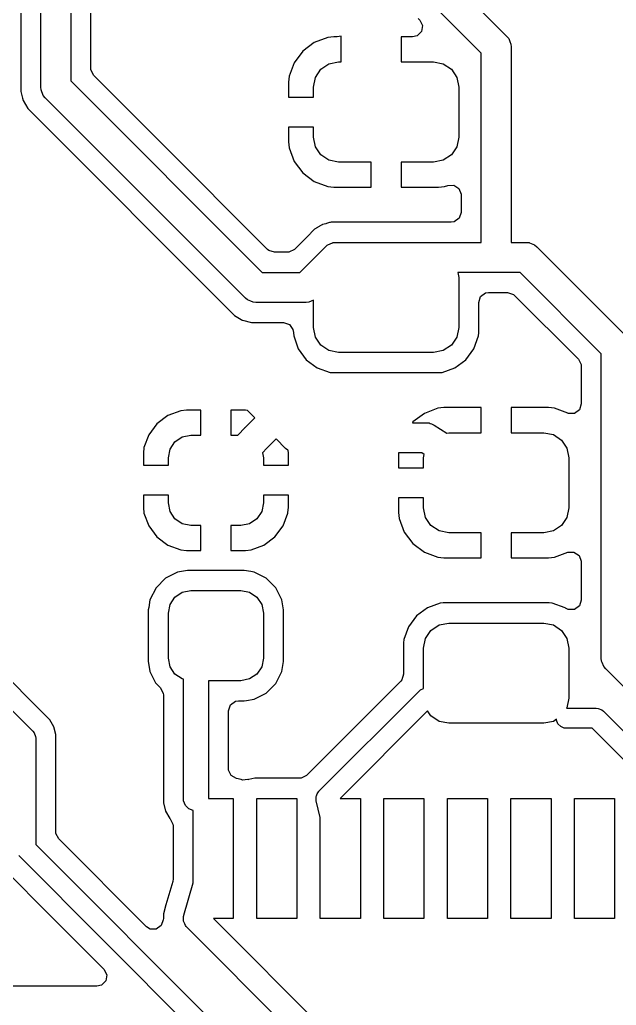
# Model space of a CAD drawing. Header units: millimetres. Extents: x 103.8 to 193.7, y -116.2 to -61.3.
# Drawn here: x 144.74 to 150.7, y -82.16 to -72.33 of the extents above; entities that cross this region are included whole.
import ezdxf

# ---------------------------------------------------------------- set-up
doc = ezdxf.new("R2010")
doc.units = ezdxf.units.MM
doc.layers.add('F.Cu', color=13, linetype='CONTINUOUS', true_color=0xc83434)

msp = doc.modelspace()

# ---------------------------------------------------------------- linework, layer by layer
at = {"layer": 'F.Cu', "linetype": 'CONTINUOUS'}
for p, q in [((144.95, -73), (144.95, -68.062132)), ((145.25, -68.062132), (145.25, -72.937868)), ((144.7495, -68.18619), (144.7495, -73.046143)), ((149.15, -72.037868), (149.606066, -72.493934)), ((145.4505, -72.81381), (145.4505, -72.140151)), ((149.35, -72.662132), (148.893934, -72.206066)), ((148.71953, -72.315212), (148.735316, -72.330998)), ((148.735316, -72.330998), (148.763092, -72.385513)), ((148.763092, -72.385513), (148.753521, -72.445945)), ((147.95, -72.490635), (147.910994, -72.5)), ((147.95, -72.75), (147.95, -72.490635)), ((148.710256, -72.48921), (148.665311, -72.5)), ((148.753521, -72.445945), (148.710256, -72.48921)), ((149.606066, -72.493934), (149.624721, -72.516665)), ((147.682909, -72.556647), (147.567815, -72.642807)), ((147.682911, -72.556646), (147.682909, -72.556647)), ((147.817618, -72.506403), (147.682911, -72.556646)), ((147.817629, -72.506401), (147.817618, -72.506403)), ((147.877176, -72.5), (147.817629, -72.506401)), ((147.910994, -72.5), (147.877176, -72.5)), ((148.550001, -72.5), (148.55, -72.500001)), ((148.55, -72.500001), (148.55, -72.75)), ((148.665311, -72.5), (148.550001, -72.5)), ((149.624721, -72.516665), (149.636757, -72.545724)), ((149.636757, -72.545724), (149.647118, -72.570736)), ((149.647118, -72.570736), (149.65, -72.6)), ((147.567807, -72.642815), (147.481647, -72.757909)), ((147.567815, -72.642807), (147.567807, -72.642815)), ((149.35, -74.55), (149.35, -72.662132)), ((149.65, -72.6), (149.65, -74.55)), ((147.481646, -72.757911), (147.431403, -72.892618)), ((147.481647, -72.757909), (147.481646, -72.757911)), ((147.748223, -72.823223), (147.829329, -72.76903)), ((147.829329, -72.76903), (147.925, -72.75)), ((147.925, -72.75), (147.95, -72.75)), ((148.55, -72.75), (148.875, -72.75)), ((148.875, -72.75), (148.970671, -72.76903)), ((148.970671, -72.76903), (149.051777, -72.823223)), ((145.451719, -72.829297), (145.4505, -72.81381)), ((145.479496, -72.883814), (145.451719, -72.829297)), ((146.143506, -73.547824), (145.479496, -72.883814)), ((147.69403, -72.904329), (147.748223, -72.823223)), ((149.051777, -72.823223), (149.10597, -72.904329)), ((145.25, -72.937868), (147.162132, -74.85)), ((147.431401, -72.892629), (147.425, -72.952175)), ((147.425, -72.952175), (147.425, -73.099999)), ((147.431403, -72.892618), (147.431401, -72.892629)), ((147.675, -73), (147.69403, -72.904329)), ((149.10597, -72.904329), (149.125, -73)), ((144.7495, -73.046143), (144.766534, -73.109717)), ((144.952882, -73.029263), (144.95, -73)), ((144.975279, -73.083335), (144.952882, -73.029263)), ((144.993934, -73.106066), (144.975279, -73.083335)), ((147.675, -73.1), (147.675, -73)), ((149.125, -73), (149.125, -73.5)), ((144.766534, -73.109717), (144.773081, -73.134149)), ((144.773081, -73.134149), (144.773386, -73.135288)), ((144.773386, -73.135288), (144.81953, -73.215212)), ((146.993934, -75.106066), (144.993934, -73.106066)), ((147.425, -73.099999), (147.425001, -73.1)), ((147.425001, -73.1), (147.675, -73.1)), ((144.81953, -73.215212), (146.884788, -75.28047)), ((147.425001, -73.4), (147.425, -73.400001)), ((147.425, -73.400001), (147.425, -73.547824)), ((147.675, -73.4), (147.425001, -73.4)), ((147.675, -73.5), (147.675, -73.4)), ((147.216186, -74.620504), (146.143506, -73.547824)), ((147.425, -73.547824), (147.424999, -73.547824)), ((147.424999, -73.547824), (147.431401, -73.60737)), ((147.69403, -73.595671), (147.675, -73.5)), ((149.125, -73.5), (149.10597, -73.595671)), ((147.431401, -73.60737), (147.431403, -73.607381)), ((147.431403, -73.607381), (147.481646, -73.742088)), ((147.748223, -73.676777), (147.69403, -73.595671)), ((147.829329, -73.73097), (147.748223, -73.676777)), ((149.051777, -73.676777), (148.970671, -73.73097)), ((149.10597, -73.595671), (149.051777, -73.676777)), ((147.481646, -73.742088), (147.481647, -73.74209)), ((147.481647, -73.74209), (147.567807, -73.857184)), ((147.925, -73.75), (147.829329, -73.73097)), ((148.25, -73.75), (147.925, -73.75)), ((148.25, -73.999999), (148.25, -73.75)), ((148.875, -73.75), (148.55, -73.75)), ((148.55, -73.75), (148.55, -73.999999)), ((148.970671, -73.73097), (148.875, -73.75)), ((147.567807, -73.857184), (147.567815, -73.857192)), ((147.567815, -73.857192), (147.682909, -73.943352)), ((147.682909, -73.943352), (147.682911, -73.943353)), ((147.682911, -73.943353), (147.817618, -73.993596)), ((147.817618, -73.993596), (147.817629, -73.993598)), ((147.817629, -73.993598), (147.877176, -74)), ((147.877176, -74), (148.249999, -74)), ((148.249999, -74), (148.25, -73.999999)), ((148.55, -73.999999), (148.550001, -74)), ((148.550001, -74), (148.922824, -74)), ((148.922824, -74), (148.98237, -73.993598)), ((148.98237, -73.993598), (148.982374, -73.993597)), ((148.982374, -73.993597), (149.015902, -73.981092)), ((149.015902, -73.981092), (149.077031, -73.978471)), ((149.077031, -73.978471), (149.128026, -74.012281)), ((149.128026, -74.012281), (149.149409, -74.069609)), ((149.149409, -74.069609), (149.1495, -74.07385)), ((149.1495, -74.07385), (149.1495, -74.2505)), ((149.1495, -74.2505), (149.130593, -74.308691)), ((147.79787, -74.3645), (147.764713, -74.373385)), ((147.802856, -74.363023), (147.79787, -74.3645)), ((147.835497, -74.35241), (147.802856, -74.363023)), ((147.839498, -74.351667), (147.835497, -74.35241)), ((147.849818, -74.350031), (147.839498, -74.351667)), ((147.853855, -74.3495), (147.849818, -74.350031)), ((147.853856, -74.3495), (147.853855, -74.3495)), ((147.888194, -74.3495), (147.853856, -74.3495)), ((147.893397, -74.349363), (147.888194, -74.3495)), ((147.927655, -74.34756), (147.893397, -74.349363)), ((147.927656, -74.34756), (147.927655, -74.34756)), ((147.927658, -74.34756), (147.927656, -74.34756)), ((147.927659, -74.34756), (147.927658, -74.34756)), ((147.931838, -74.347888), (147.927659, -74.34756)), ((147.947189, -74.3495), (147.931838, -74.347888)), ((149.0505, -74.3495), (147.947189, -74.3495)), ((149.081093, -74.344655), (149.0505, -74.3495)), ((149.130593, -74.308691), (149.081093, -74.344655)), ((147.643796, -74.46052), (147.483815, -74.620503)), ((147.647376, -74.456747), (147.643796, -74.46052)), ((147.670344, -74.431228), (147.647376, -74.456747)), ((147.673471, -74.428556), (147.670344, -74.431228)), ((147.681509, -74.422045), (147.673471, -74.428556)), ((147.68479, -74.419528), (147.681509, -74.422045)), ((147.71452, -74.402362), (147.68479, -74.419528)), ((147.718949, -74.399647), (147.71452, -74.402362)), ((147.747728, -74.38095), (147.718949, -74.399647)), ((147.75144, -74.379178), (147.747728, -74.38095)), ((147.760924, -74.374954), (147.75144, -74.379178)), ((147.764713, -74.373385), (147.760924, -74.374954)), ((147.840129, -74.565559), (147.863045, -74.554624)), ((147.863045, -74.554624), (147.867037, -74.554413)), ((147.867037, -74.554413), (147.870736, -74.552882)), ((147.870736, -74.552882), (147.9, -74.55)), ((147.9, -74.55), (149.35, -74.55)), ((149.65, -74.55), (149.8, -74.55)), ((149.8, -74.55), (149.829264, -74.552882)), ((149.829264, -74.552882), (149.833469, -74.554624)), ((149.833469, -74.554624), (149.883335, -74.575279)), ((147.227999, -74.630593), (147.216186, -74.620504)), ((147.28619, -74.6495), (147.227999, -74.630593)), ((147.413811, -74.6495), (147.28619, -74.6495)), ((147.429299, -74.648281), (147.413811, -74.6495)), ((147.483815, -74.620503), (147.429299, -74.648281)), ((147.537868, -74.85), (147.793934, -74.593934)), ((147.793934, -74.593934), (147.8077, -74.582636)), ((147.8077, -74.582636), (147.810225, -74.579831)), ((147.810225, -74.579831), (147.812359, -74.578812)), ((147.812359, -74.578812), (147.816665, -74.575279)), ((147.816665, -74.575279), (147.840129, -74.565559)), ((149.883335, -74.575279), (149.906066, -74.593934)), ((149.906066, -74.593934), (150.806066, -75.493934)), ((147.162132, -74.85), (147.537868, -74.85)), ((149.737868, -74.85), (149.115054, -74.85)), ((149.115054, -74.85), (149.125, -74.9)), ((150.55, -75.662132), (149.737868, -74.85)), ((149.125, -74.9), (149.125, -75.4)), ((149.393907, -75.055345), (149.4245, -75.0505)), ((149.4245, -75.0505), (149.453856, -75.0505)), ((149.453856, -75.0505), (149.546144, -75.0505)), ((149.546144, -75.0505), (149.61381, -75.0505)), ((149.61381, -75.0505), (149.672001, -75.069407)), ((147.016665, -75.124721), (146.993934, -75.106066)), ((147.048339, -75.13784), (147.016665, -75.124721)), ((147.070736, -75.147118), (147.048339, -75.13784)), ((147.1, -75.15), (147.070736, -75.147118)), ((147.6, -75.15), (147.1, -75.15)), ((147.629264, -75.147118), (147.6, -75.15)), ((147.651661, -75.13784), (147.629264, -75.147118)), ((147.675, -75.128173), (147.651661, -75.13784)), ((147.675, -75.4), (147.675, -75.128173)), ((149.3255, -75.1495), (149.344407, -75.091309)), ((149.3255, -75.454273), (149.3255, -75.1495)), ((149.344407, -75.091309), (149.393907, -75.055345)), ((149.672001, -75.069407), (149.683814, -75.079496)), ((149.683814, -75.079496), (150.320504, -75.716186)), ((146.884788, -75.28047), (146.919131, -75.300298)), ((146.919131, -75.300298), (146.952443, -75.319531)), ((146.952443, -75.319531), (146.952442, -75.319531)), ((146.952442, -75.319531), (146.962116, -75.325115)), ((146.962116, -75.325115), (146.964712, -75.326614)), ((146.964712, -75.326614), (147.053856, -75.3505)), ((147.053856, -75.3505), (147.3755, -75.3505)), ((147.3755, -75.3505), (147.433691, -75.369407)), ((147.433691, -75.369407), (147.469655, -75.418907)), ((147.469655, -75.418907), (147.4745, -75.4495)), ((147.69403, -75.495671), (147.675, -75.4)), ((149.125, -75.4), (149.10597, -75.495671)), ((147.4745, -75.4495), (147.4745, -75.454274)), ((147.4745, -75.454274), (147.477353, -75.484694)), ((147.477353, -75.484694), (147.477355, -75.484703)), ((147.477355, -75.484703), (147.522207, -75.612883)), ((147.748223, -75.576777), (147.69403, -75.495671)), ((149.10597, -75.495671), (149.051777, -75.576777)), ((149.277793, -75.612882), (149.322646, -75.484699)), ((149.322646, -75.484699), (149.325499, -75.454273)), ((149.325499, -75.454273), (149.3255, -75.454273)), ((147.522207, -75.612883), (147.602845, -75.722144)), ((147.829329, -75.63097), (147.748223, -75.576777)), ((147.925, -75.65), (147.829329, -75.63097)), ((148.970671, -75.63097), (148.875, -75.65)), ((149.051777, -75.576777), (148.970671, -75.63097)), ((149.19715, -75.72215), (149.277793, -75.612882)), ((147.602845, -75.722144), (147.602847, -75.722146)), ((147.602847, -75.722146), (147.60285, -75.72215)), ((147.60285, -75.72215), (147.602853, -75.722152)), ((147.602853, -75.722152), (147.602855, -75.722154)), ((147.602855, -75.722154), (147.712116, -75.802792)), ((148.875, -75.65), (147.925, -75.65)), ((149.087882, -75.802793), (149.19715, -75.72215)), ((150.320504, -75.716186), (150.348281, -75.770703)), ((150.55, -78.7), (150.55, -75.662132)), ((147.712116, -75.802792), (147.712117, -75.802792)), ((147.712117, -75.802792), (147.712118, -75.802793)), ((147.712118, -75.802793), (147.840301, -75.847646)), ((148.959699, -75.847646), (149.087882, -75.802793)), ((150.348281, -75.770703), (150.3495, -75.78619)), ((150.3495, -75.78619), (150.3495, -76.163446)), ((147.840301, -75.847646), (147.870725, -75.850499)), ((147.870725, -75.850499), (147.870727, -75.8505)), ((147.870727, -75.8505), (147.870734, -75.8505)), ((147.870734, -75.8505), (148.929273, -75.8505)), ((148.929273, -75.850499), (148.959699, -75.847646)), ((148.929273, -75.8505), (148.929273, -75.850499)), ((146.347993, -76.231081), (146.220016, -76.278813)), ((146.347995, -76.23108), (146.347993, -76.231081)), ((146.404563, -76.225), (146.347995, -76.23108)), ((146.404569, -76.224999), (146.404563, -76.225)), ((146.549999, -76.224999), (146.404569, -76.224999)), ((146.55, -76.225), (146.549999, -76.224999)), ((146.55, -76.474999), (146.55, -76.225)), ((146.850001, -76.224999), (146.85, -76.225)), ((146.85, -76.225), (146.85, -76.474999)), ((146.995434, -76.224999), (146.850001, -76.224999)), ((147.014966, -76.227098), (146.995434, -76.224999)), ((147.087868, -76.3), (147.014966, -76.227098)), ((148.917618, -76.206403), (148.782911, -76.256646)), ((148.917629, -76.206401), (148.917618, -76.206403)), ((148.977176, -76.2), (148.917629, -76.206401)), ((149.349999, -76.2), (148.977176, -76.2)), ((149.35, -76.200001), (149.349999, -76.2)), ((149.35, -76.45), (149.35, -76.200001)), ((149.650001, -76.2), (149.65, -76.200001)), ((149.65, -76.200001), (149.65, -76.45)), ((150.022824, -76.2), (149.650001, -76.2)), ((150.08237, -76.206401), (150.022824, -76.2)), ((150.082381, -76.206403), (150.08237, -76.206401)), ((150.215904, -76.256204), (150.082381, -76.206403)), ((150.330593, -76.221637), (150.281093, -76.257601)), ((150.3495, -76.163446), (150.330593, -76.221637)), ((146.220016, -76.278813), (146.110672, -76.360667)), ((146.993934, -76.393934), (147.087868, -76.3)), ((148.782909, -76.256647), (148.667815, -76.342807)), ((148.782911, -76.256646), (148.782909, -76.256647)), ((150.219907, -76.257601), (150.215904, -76.256204)), ((150.281093, -76.257601), (150.219907, -76.257601)), ((141.8, -76.358578), (144.870711, -79.429289)), ((146.110668, -76.360671), (146.028814, -76.470015)), ((146.110672, -76.360667), (146.110668, -76.360671)), ((146.917543, -76.474999), (146.99077, -76.397195)), ((146.99077, -76.397195), (146.992488, -76.395695)), ((146.992488, -76.395695), (146.993934, -76.393934)), ((148.667807, -76.342815), (148.662428, -76.35)), ((148.662428, -76.35), (148.8, -76.35)), ((148.667815, -76.342807), (148.667807, -76.342815)), ((148.8, -76.35), (148.829264, -76.352882)), ((148.829264, -76.352882), (148.841697, -76.358032)), ((148.841697, -76.358032), (148.854939, -76.360423)), ((148.854939, -76.360423), (148.881114, -76.373823)), ((148.881114, -76.373823), (149.00561, -76.453856)), ((146.028814, -76.470015), (145.981083, -76.597989)), ((146.290901, -76.5409), (146.363896, -76.492126)), ((146.363896, -76.492126), (146.45, -76.474999)), ((146.45, -76.474999), (146.55, -76.474999)), ((146.85, -76.474999), (146.917543, -76.474999)), ((147.3, -76.512132), (147.207677, -76.604454)), ((147.393934, -76.606066), (147.3, -76.512132)), ((149.00561, -76.453856), (149.025, -76.45)), ((149.025, -76.45), (149.35, -76.45)), ((149.65, -76.45), (149.975, -76.45)), ((149.975, -76.45), (150.070671, -76.46903)), ((150.070671, -76.46903), (150.151777, -76.523223)), ((150.151777, -76.523223), (150.20597, -76.604329)), ((145.981081, -76.597997), (145.975, -76.654564)), ((145.981083, -76.597989), (145.981081, -76.597997)), ((146.225, -76.699999), (146.242127, -76.613895)), ((146.242127, -76.613895), (146.290901, -76.5409)), ((147.207677, -76.604454), (147.165012, -76.649786)), ((147.416665, -76.624721), (147.393934, -76.606066)), ((147.422029, -76.626943), (147.416665, -76.624721)), ((147.424742, -76.652175), (147.422029, -76.626943)), ((150.20597, -76.604329), (150.225, -76.7)), ((145.975, -76.654564), (145.975, -76.774998)), ((146.225, -76.774999), (146.225, -76.699999)), ((147.165012, -76.649786), (147.175, -76.699999)), ((147.175, -76.699999), (147.175, -76.774999)), ((147.424999, -76.654565), (147.424742, -76.652175)), ((147.424999, -76.774998), (147.424999, -76.654565)), ((148.525234, -76.65), (148.525, -76.652175)), ((148.525, -76.652175), (148.525, -76.799999)), ((148.755944, -76.65), (148.525234, -76.65)), ((148.781657, -76.66653), (148.755944, -76.65)), ((148.775, -76.7), (148.781657, -76.66653)), ((148.775, -76.8), (148.775, -76.7)), ((150.225, -76.7), (150.225, -77.2)), ((145.975, -76.774998), (145.975001, -76.774999)), ((145.975001, -76.774999), (146.225, -76.774999)), ((147.175, -76.774999), (147.424998, -76.774999)), ((147.424998, -76.774999), (147.424999, -76.774998)), ((148.525, -76.799999), (148.525001, -76.8)), ((148.525001, -76.8), (148.775, -76.8)), ((144.984511, -79.25954), (142.799971, -77.075)), ((145.975002, -77.074999), (145.975001, -77.075)), ((145.975001, -77.075), (145.975001, -77.195435)), ((146.225, -77.074999), (145.975002, -77.074999)), ((146.225, -77.149999), (146.225, -77.074999)), ((147.424999, -77.074999), (147.175, -77.074999)), ((147.175, -77.074999), (147.175, -77.149999)), ((147.425, -77.075), (147.424999, -77.074999)), ((147.425, -77.195433), (147.425, -77.075)), ((148.525001, -77.1), (148.525, -77.100001)), ((148.525, -77.100001), (148.525, -77.247824)), ((148.775, -77.1), (148.525001, -77.1)), ((148.775, -77.2), (148.775, -77.1)), ((145.975001, -77.195435), (145.981081, -77.252003)), ((146.242127, -77.236103), (146.225, -77.149999)), ((147.175, -77.149999), (147.157873, -77.236103)), ((147.419367, -77.247824), (147.425, -77.195433)), ((148.79403, -77.295671), (148.775, -77.2)), ((150.225, -77.2), (150.20597, -77.295671)), ((145.981081, -77.252003), (145.981082, -77.252005)), ((145.981082, -77.252005), (146.028814, -77.379982)), ((146.290901, -77.309098), (146.242127, -77.236103)), ((146.363896, -77.357872), (146.290901, -77.309098)), ((147.109099, -77.309098), (147.036104, -77.357872)), ((147.157873, -77.236103), (147.109099, -77.309098)), ((147.371185, -77.379982), (147.418916, -77.252008)), ((147.418916, -77.252008), (147.418918, -77.252)), ((147.418918, -77.252), (147.419367, -77.247824)), ((148.525, -77.247824), (148.524999, -77.247824)), ((148.524999, -77.247824), (148.531401, -77.30737)), ((148.531401, -77.30737), (148.531403, -77.307381)), ((148.531403, -77.307381), (148.581646, -77.442088)), ((148.848223, -77.376777), (148.79403, -77.295671)), ((150.20597, -77.295671), (150.151777, -77.376777)), ((146.028814, -77.379982), (146.110668, -77.489326)), ((146.45, -77.374999), (146.363896, -77.357872)), ((146.55, -77.374999), (146.45, -77.374999)), ((146.55, -77.624998), (146.55, -77.374999)), ((146.95, -77.374999), (146.85, -77.374999)), ((146.85, -77.374999), (146.85, -77.624997)), ((147.036104, -77.357872), (146.95, -77.374999)), ((147.289331, -77.489326), (147.371185, -77.379982)), ((148.929329, -77.43097), (148.848223, -77.376777)), ((150.151777, -77.376777), (150.070671, -77.43097)), ((146.110668, -77.489326), (146.110672, -77.48933)), ((146.110672, -77.48933), (146.220016, -77.571184)), ((147.179983, -77.571184), (147.289327, -77.48933)), ((147.289327, -77.48933), (147.289331, -77.489326)), ((148.581646, -77.442088), (148.581647, -77.44209)), ((148.581647, -77.44209), (148.667807, -77.557184)), ((149.025, -77.45), (148.929329, -77.43097)), ((149.35, -77.45), (149.025, -77.45)), ((149.35, -77.699999), (149.35, -77.45)), ((149.975, -77.45), (149.65, -77.45)), ((149.65, -77.45), (149.65, -77.699999)), ((150.070671, -77.43097), (149.975, -77.45)), ((146.220016, -77.571184), (146.34799, -77.618915)), ((147.052006, -77.618916), (147.179983, -77.571184)), ((148.667807, -77.557184), (148.667815, -77.557192)), ((148.667815, -77.557192), (148.782909, -77.643352)), ((146.34799, -77.618915), (146.347998, -77.618917)), ((146.347998, -77.618917), (146.404566, -77.624998)), ((146.404566, -77.624998), (146.55, -77.624998)), ((146.85, -77.624997), (146.850001, -77.624998)), ((146.850001, -77.624998), (146.995431, -77.624998)), ((146.995431, -77.624998), (146.995436, -77.624997)), ((146.995436, -77.624997), (147.052004, -77.618917)), ((147.052004, -77.618917), (147.052006, -77.618916)), ((148.782909, -77.643352), (148.782911, -77.643353)), ((148.782911, -77.643353), (148.917618, -77.693596)), ((148.917618, -77.693596), (148.917629, -77.693598)), ((148.917629, -77.693598), (148.977176, -77.7)), ((148.977176, -77.7), (149.349999, -77.7)), ((149.349999, -77.7), (149.35, -77.699999)), ((149.65, -77.699999), (149.650001, -77.7)), ((149.650001, -77.7), (150.022824, -77.7)), ((150.022824, -77.7), (150.08237, -77.693598)), ((150.08237, -77.693598), (150.082378, -77.693596)), ((150.082378, -77.693596), (150.215903, -77.643795)), ((150.215903, -77.643795), (150.277033, -77.641175)), ((150.277033, -77.641175), (150.328027, -77.674986)), ((150.328027, -77.674986), (150.349409, -77.732313)), ((150.349409, -77.732313), (150.3495, -77.736553)), ((150.3495, -77.736553), (150.3495, -78.120377)), ((146.196782, -77.901469), (146.10147, -77.996781)), ((146.316867, -77.840282), (146.196782, -77.901469)), ((146.316874, -77.84028), (146.316867, -77.840282)), ((146.41651, -77.824499), (146.316874, -77.84028)), ((146.416512, -77.824499), (146.41651, -77.824499)), ((146.983488, -77.824499), (146.416512, -77.824499)), ((146.98349, -77.824499), (146.983488, -77.824499)), ((147.049913, -77.835019), (146.98349, -77.824499)), ((147.083126, -77.84028), (147.049913, -77.835019)), ((147.083127, -77.84028), (147.083126, -77.84028)), ((147.083132, -77.840282), (147.083127, -77.84028)), ((147.203217, -77.901469), (147.083132, -77.840282)), ((147.20322, -77.901471), (147.203217, -77.901469)), ((147.298528, -77.996779), (147.20322, -77.901471)), ((146.10147, -77.996781), (146.040283, -78.116866)), ((147.298529, -77.996781), (147.298528, -77.996779)), ((147.359716, -78.116866), (147.298529, -77.996781)), ((146.242127, -78.163895), (146.290901, -78.0909)), ((146.290901, -78.0909), (146.363896, -78.042126)), ((146.363896, -78.042126), (146.45, -78.024999)), ((146.45, -78.024999), (146.95, -78.024999)), ((146.95, -78.024999), (147.036104, -78.042126)), ((147.036104, -78.042126), (147.109099, -78.0909)), ((147.109099, -78.0909), (147.157873, -78.163895)), ((146.028148, -78.193481), (146.0245, -78.216511)), ((146.040281, -78.116873), (146.028148, -78.193481)), ((146.040283, -78.116866), (146.040281, -78.116873)), ((146.225, -78.249999), (146.242127, -78.163895)), ((147.157873, -78.163895), (147.175, -78.249999)), ((147.359716, -78.116868), (147.359716, -78.116866)), ((147.359719, -78.116873), (147.359716, -78.116868)), ((147.3755, -78.216511), (147.359719, -78.116873)), ((148.812116, -78.197207), (148.702855, -78.277845)), ((148.940296, -78.152355), (148.812116, -78.197207)), ((148.940305, -78.152353), (148.940296, -78.152355)), ((148.970725, -78.1495), (148.940305, -78.152353)), ((148.970734, -78.1495), (148.970725, -78.1495)), ((150.029266, -78.1495), (148.970734, -78.1495)), ((150.029274, -78.1495), (150.029266, -78.1495)), ((150.059694, -78.152353), (150.029274, -78.1495)), ((150.059703, -78.152355), (150.059694, -78.152353)), ((150.187883, -78.197207), (150.059703, -78.152355)), ((150.187884, -78.197208), (150.187883, -78.197207)), ((150.191717, -78.200036), (150.187884, -78.197208)), ((150.219907, -78.214532), (150.191717, -78.200036)), ((150.330593, -78.178568), (150.281093, -78.214532)), ((150.3495, -78.120377), (150.330593, -78.178568)), ((146.0245, -78.216511), (146.0245, -78.733487)), ((146.225, -78.699999), (146.225, -78.249999)), ((147.175, -78.249999), (147.175, -78.699999)), ((147.3755, -78.733487), (147.3755, -78.216511)), ((148.702845, -78.277855), (148.622207, -78.387116)), ((148.702855, -78.277845), (148.702845, -78.277855)), ((150.281093, -78.214532), (150.219907, -78.214532)), ((148.622207, -78.387116), (148.577355, -78.515296)), ((148.848223, -78.423223), (148.929329, -78.36903)), ((148.929329, -78.36903), (149.025, -78.35)), ((149.025, -78.35), (149.975, -78.35)), ((149.975, -78.35), (150.070671, -78.36903)), ((150.070671, -78.36903), (150.151777, -78.423223)), ((148.79403, -78.504329), (148.848223, -78.423223)), ((150.151777, -78.423223), (150.20597, -78.504329)), ((148.577353, -78.515305), (148.5745, -78.545725)), ((148.5745, -78.545725), (148.5745, -78.85952)), ((148.577355, -78.515296), (148.577353, -78.515305)), ((148.775, -78.6), (148.79403, -78.504329)), ((150.20597, -78.504329), (150.225, -78.6)), ((148.775, -79.004195), (148.775, -78.6)), ((150.225, -78.6), (150.225, -79.1)), ((146.0245, -78.733487), (146.039864, -78.830495)), ((146.242127, -78.786103), (146.225, -78.699999)), ((146.290901, -78.859098), (146.242127, -78.786103)), ((147.157873, -78.786103), (147.109099, -78.859098)), ((147.175, -78.699999), (147.157873, -78.786103)), ((147.359719, -78.833125), (147.3755, -78.733487)), ((150.552882, -78.729264), (150.55, -78.7)), ((150.559459, -78.745141), (150.552882, -78.729264)), ((150.575279, -78.783335), (150.559459, -78.745141)), ((150.593934, -78.806066), (150.575279, -78.783335)), ((146.039864, -78.830495), (146.040281, -78.833124)), ((146.040281, -78.833124), (146.040283, -78.833131)), ((146.040283, -78.833131), (146.09751, -78.945444)), ((146.363896, -78.907872), (146.290901, -78.859098)), ((147.109099, -78.859098), (147.036104, -78.907872)), ((147.298528, -78.953219), (147.359719, -78.833125)), ((148.5745, -78.85952), (148.555593, -78.917711)), ((151.55, -79.762132), (150.593934, -78.806066)), ((146.09751, -78.945444), (146.101472, -78.953219)), ((146.101472, -78.953219), (146.145505, -78.997252)), ((146.375, -78.91008), (146.363896, -78.907872)), ((146.375, -80.1), (146.375, -78.91008)), ((146.626385, -78.924999), (146.625, -78.927941)), ((146.625, -78.927941), (146.625, -80.1)), ((146.95, -78.924999), (146.626385, -78.924999)), ((147.036104, -78.907872), (146.95, -78.924999)), ((147.20322, -79.048527), (147.298528, -78.953219)), ((148.545504, -78.929524), (147.604308, -79.870719)), ((148.555593, -78.917711), (148.545504, -78.929524)), ((146.145505, -78.997252), (146.173281, -79.051767)), ((146.173281, -79.051767), (146.1745, -79.067254)), ((146.1745, -79.067254), (146.1745, -80.142853)), ((147.083126, -79.109718), (147.20322, -79.048527)), ((147.729289, -80.029289), (148.72929, -79.029289)), ((148.72929, -79.029289), (148.744443, -79.016852)), ((148.744443, -79.016852), (148.775, -79.004195)), ((146.8255, -79.224499), (146.844407, -79.166308)), ((146.844407, -79.166308), (146.893907, -79.130344)), ((146.893907, -79.130344), (146.9245, -79.125499)), ((146.9245, -79.125499), (146.98349, -79.125499)), ((146.98349, -79.125499), (147.004885, -79.12211)), ((147.004885, -79.12211), (147.083126, -79.109718)), ((150.225, -79.1), (150.20597, -79.195671)), ((145.04046, -79.315489), (144.984511, -79.259539)), ((144.984511, -79.259539), (144.984511, -79.25954)), ((146.8255, -79.804975), (146.8255, -79.224499)), ((148.814746, -79.226674), (147.941422, -80.1)), ((148.848223, -79.276777), (148.814746, -79.226674)), ((148.929329, -79.33097), (148.848223, -79.276777)), ((150.20597, -79.195671), (150.203077, -79.2)), ((150.203077, -79.2), (150.5, -79.2)), ((150.5, -79.2), (150.519509, -79.201921)), ((150.519509, -79.201921), (150.555557, -79.216853)), ((150.555557, -79.216853), (150.570711, -79.229289)), ((150.570711, -79.229289), (151.070711, -79.729289)), ((145.080019, -79.384007), (145.04046, -79.315489)), ((149.025, -79.35), (148.929329, -79.33097)), ((149.975, -79.35), (149.025, -79.35)), ((150.070671, -79.33097), (149.975, -79.35)), ((150.101921, -79.310089), (150.070671, -79.33097)), ((150.101921, -79.319509), (150.101921, -79.310089)), ((150.116853, -79.355557), (150.101921, -79.319509)), ((150.144443, -79.383147), (150.116853, -79.355557)), ((144.870711, -79.429289), (144.883147, -79.444443)), ((144.883147, -79.444443), (144.898079, -79.480491)), ((144.898079, -79.480491), (144.9, -79.5)), ((145.080021, -79.384011), (145.080019, -79.384007)), ((145.100499, -79.460435), (145.080021, -79.384011)), ((145.1005, -79.460437), (145.100499, -79.460435)), ((145.1005, -80.434521), (145.1005, -79.460437)), ((150.180491, -79.398079), (150.144443, -79.383147)), ((150.2, -79.4), (150.180491, -79.398079)), ((150.458578, -79.4), (150.2, -79.4)), ((150.9, -79.841422), (150.458578, -79.4)), ((144.9, -79.5), (144.9, -80.558578)), ((146.826186, -79.816609), (146.8255, -79.804975)), ((146.851801, -79.872175), (146.826186, -79.816609)), ((146.905184, -79.902072), (146.851801, -79.872175)), ((147.604308, -79.870719), (147.549791, -79.898496)), ((146.950728, -79.911132), (146.905184, -79.902072)), ((146.950729, -79.911132), (146.950728, -79.911132)), ((146.950731, -79.911133), (146.950729, -79.911132)), ((146.952118, -79.911708), (146.950731, -79.911133)), ((146.966885, -79.916506), (146.952118, -79.911708)), ((147.019573, -79.912361), (146.966885, -79.916506)), ((147.019707, -79.913035), (147.019573, -79.912361)), ((147.025394, -79.911903), (147.019707, -79.913035)), ((147.027882, -79.911708), (147.025394, -79.911903)), ((147.029268, -79.911133), (147.027882, -79.911708)), ((147.029269, -79.911133), (147.029268, -79.911133)), ((147.02927, -79.911132), (147.029269, -79.911133)), ((147.029272, -79.911132), (147.02927, -79.911132)), ((147.087741, -79.899501), (147.029272, -79.911132)), ((147.087751, -79.8995), (147.087741, -79.899501)), ((147.087752, -79.8995), (147.087751, -79.8995)), ((147.527248, -79.8995), (147.087752, -79.8995)), ((147.532111, -79.8995), (147.527248, -79.8995)), ((147.549791, -79.898496), (147.532111, -79.899021)), ((147.532111, -79.899021), (147.532111, -79.8995)), ((147.704991, -80.073077), (147.706266, -80.06516)), ((147.706266, -80.06516), (147.712385, -80.055228)), ((147.712385, -80.055228), (147.716853, -80.044443)), ((147.716853, -80.044443), (147.725593, -80.033792)), ((147.725593, -80.033792), (147.726734, -80.031941)), ((147.726734, -80.031941), (147.727664, -80.031268)), ((147.727664, -80.031268), (147.729289, -80.029289)), ((146.1745, -80.142853), (146.196682, -80.225638)), ((146.377402, -80.124386), (146.375, -80.1)), ((146.396066, -80.169446), (146.377402, -80.124386)), ((146.430554, -80.203934), (146.396066, -80.169446)), ((146.625, -80.1), (146.8725, -80.1)), ((146.8725, -80.1), (146.8725, -81.3)), ((147.1075, -81.3), (147.1075, -80.1)), ((147.1075, -80.1), (147.5075, -80.1)), ((147.5075, -80.1), (147.5075, -81.3)), ((147.700067, -80.103682), (147.701921, -80.09216)), ((147.701921, -80.117328), (147.700067, -80.103682)), ((147.701921, -80.080491), (147.704991, -80.073077)), ((147.701921, -80.09216), (147.701921, -80.080491)), ((147.701921, -80.119509), (147.701921, -80.117328)), ((147.702361, -80.120573), (147.701921, -80.119509)), ((147.702706, -80.123107), (147.702361, -80.120573)), ((147.7425, -80.29066), (147.702706, -80.123107)), ((147.941422, -80.1), (148.1425, -80.1)), ((148.1425, -80.1), (148.1425, -81.3)), ((148.3775, -81.3), (148.3775, -80.1)), ((148.3775, -80.1), (148.7775, -80.1)), ((148.7775, -80.1), (148.7775, -81.3)), ((149.0125, -81.3), (149.0125, -80.1)), ((149.0125, -80.1), (149.4125, -80.1)), ((149.4125, -80.1), (149.4125, -81.3)), ((149.6475, -81.3), (149.6475, -80.1)), ((149.6475, -80.1), (150.0475, -80.1)), ((150.0475, -80.1), (150.0475, -81.3)), ((150.2825, -81.3), (150.2825, -80.1)), ((150.2825, -80.1), (150.6825, -80.1)), ((150.6825, -80.1), (150.6825, -81.3)), ((146.196682, -80.225638), (146.239535, -80.299862)), ((146.4725, -80.221308), (146.430554, -80.203934)), ((146.4725, -80.943256), (146.4725, -80.221308)), ((146.239535, -80.299862), (146.243005, -80.303332)), ((146.243005, -80.303332), (146.270781, -80.357847)), ((146.270781, -80.357847), (146.272, -80.373334)), ((147.7425, -81.3), (147.7425, -80.29066)), ((145.101719, -80.450008), (145.1005, -80.434521)), ((145.129496, -80.504525), (145.101719, -80.450008)), ((146.272, -80.373334), (146.272, -80.901058)), ((144.9, -80.558578), (149.17071, -84.829289)), ((146.005239, -81.380268), (145.129496, -80.504525)), ((149, -84.941421), (144.729289, -80.670711)), ((144.55954, -80.784511), (145.071155, -81.296126)), ((146.268146, -80.928413), (146.200686, -81.16305)), ((146.272, -80.901058), (146.268146, -80.928413)), ((146.379866, -81.265462), (146.4725, -80.943256)), ((146.175329, -81.251251), (146.175197, -81.252131)), ((146.186108, -81.213759), (146.175329, -81.251251)), ((146.186588, -81.21203), (146.186108, -81.213759)), ((146.196683, -81.174353), (146.186588, -81.21203)), ((146.197013, -81.173558), (146.196683, -81.174353)), ((146.200686, -81.16305), (146.197013, -81.173558)), ((145.071155, -81.296126), (145.580525, -81.805496)), ((146.174227, -81.312063), (146.154265, -81.369901)), ((146.174484, -81.297925), (146.174227, -81.312063)), ((146.1745, -81.296126), (146.174484, -81.297925)), ((146.174613, -81.256289), (146.1745, -81.257148)), ((146.1745, -81.257148), (146.1745, -81.296126)), ((146.174652, -81.255754), (146.174613, -81.256289)), ((146.174764, -81.255014), (146.174652, -81.255754)), ((146.175006, -81.253293), (146.174764, -81.255014)), ((146.175093, -81.252632), (146.175006, -81.253293)), ((146.175197, -81.252131), (146.175093, -81.252632)), ((146.375437, -81.289562), (146.377402, -81.278869)), ((146.377402, -81.306917), (146.375437, -81.289562)), ((146.377402, -81.275613), (146.378477, -81.273016)), ((146.377402, -81.278869), (146.377402, -81.275613)), ((146.377402, -81.324387), (146.377402, -81.306917)), ((146.380123, -81.330957), (146.377402, -81.324387)), ((146.378477, -81.273016), (146.379866, -81.265462)), ((146.380924, -81.338025), (146.380123, -81.330957)), ((146.389383, -81.35331), (146.380924, -81.338025)), ((146.8725, -81.3), (146.676776, -81.3)), ((146.676776, -81.3), (149.351776, -83.975)), ((147.5075, -81.3), (147.1075, -81.3)), ((148.1425, -81.3), (147.7425, -81.3)), ((148.7775, -81.3), (148.3775, -81.3)), ((149.4125, -81.3), (149.0125, -81.3)), ((150.0475, -81.3), (149.6475, -81.3)), ((150.6825, -81.3), (150.2825, -81.3)), ((146.042944, -81.403847), (146.005239, -81.380268)), ((146.104119, -81.404959), (146.042944, -81.403847)), ((146.154265, -81.369901), (146.104119, -81.404959)), ((146.396067, -81.369446), (146.389383, -81.35331)), ((146.402962, -81.377848), (146.396067, -81.369446)), ((146.40454, -81.380699), (146.402962, -81.377848)), ((146.40674, -81.382451), (146.40454, -81.380699)), ((146.411612, -81.388388), (146.40674, -81.382451)), ((149.211612, -84.188388), (146.411612, -81.388388)), ((145.580525, -81.805496), (145.608302, -81.860013)), ((145.598731, -81.920445), (145.555466, -81.96371)), ((145.608302, -81.860013), (145.598731, -81.920445)), ((145.510521, -81.9745), (143.342853, -81.9745)), ((145.555466, -81.96371), (145.510521, -81.9745))]:
    msp.add_line(p, q, dxfattribs=at)

doc.saveas('drawing.dxf')
